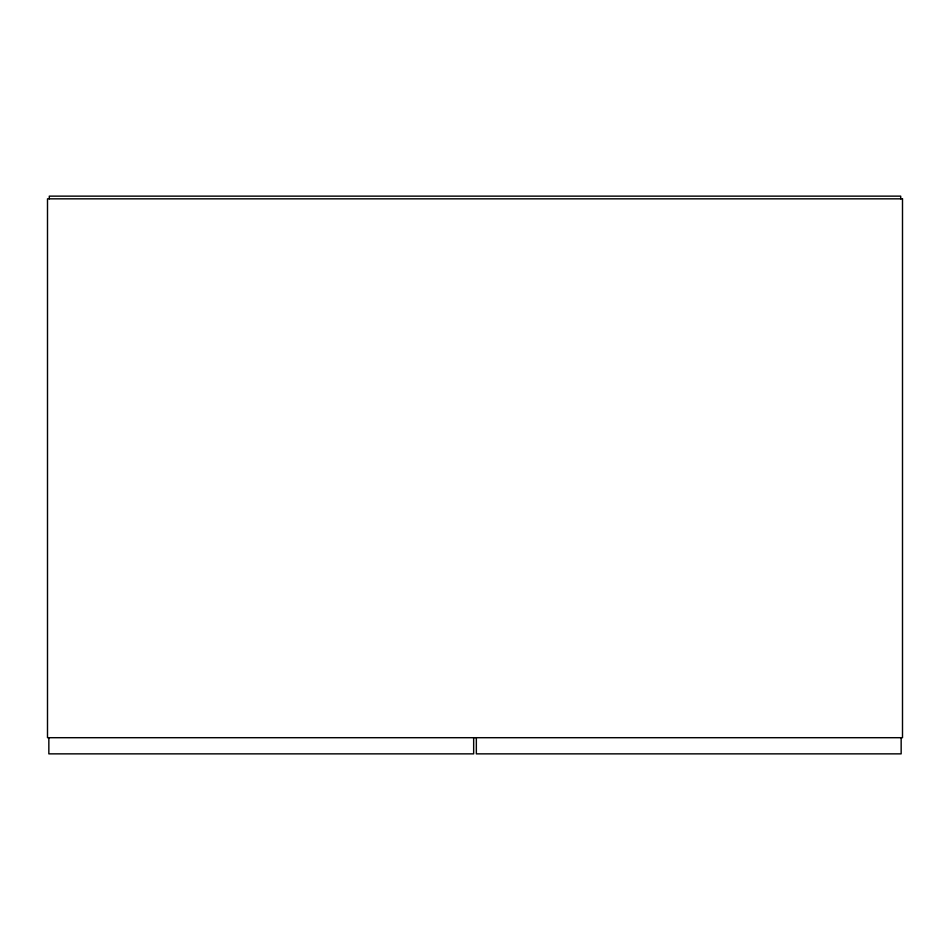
<?xml version="1.0" encoding="UTF-8"?>
<svg xmlns="http://www.w3.org/2000/svg" width="950" height="950" viewBox="0 0 950 950"><rect width="100%" height="100%" fill="white"/><g stroke="black" fill="none" stroke-linecap="round" stroke-linejoin="round"><path stroke-width="1.43" d="M901.158 737.699L901.158 753.861L476.342 753.861L476.342 737.699M900.707 198.835L900.707 196.139L49.293 196.139L49.293 198.835M473.658 737.699L473.658 753.861L48.842 753.861L48.842 737.699M902.5 198.835L47.5 198.835L47.5 737.699L902.5 737.699L902.5 198.835"/></g></svg>
